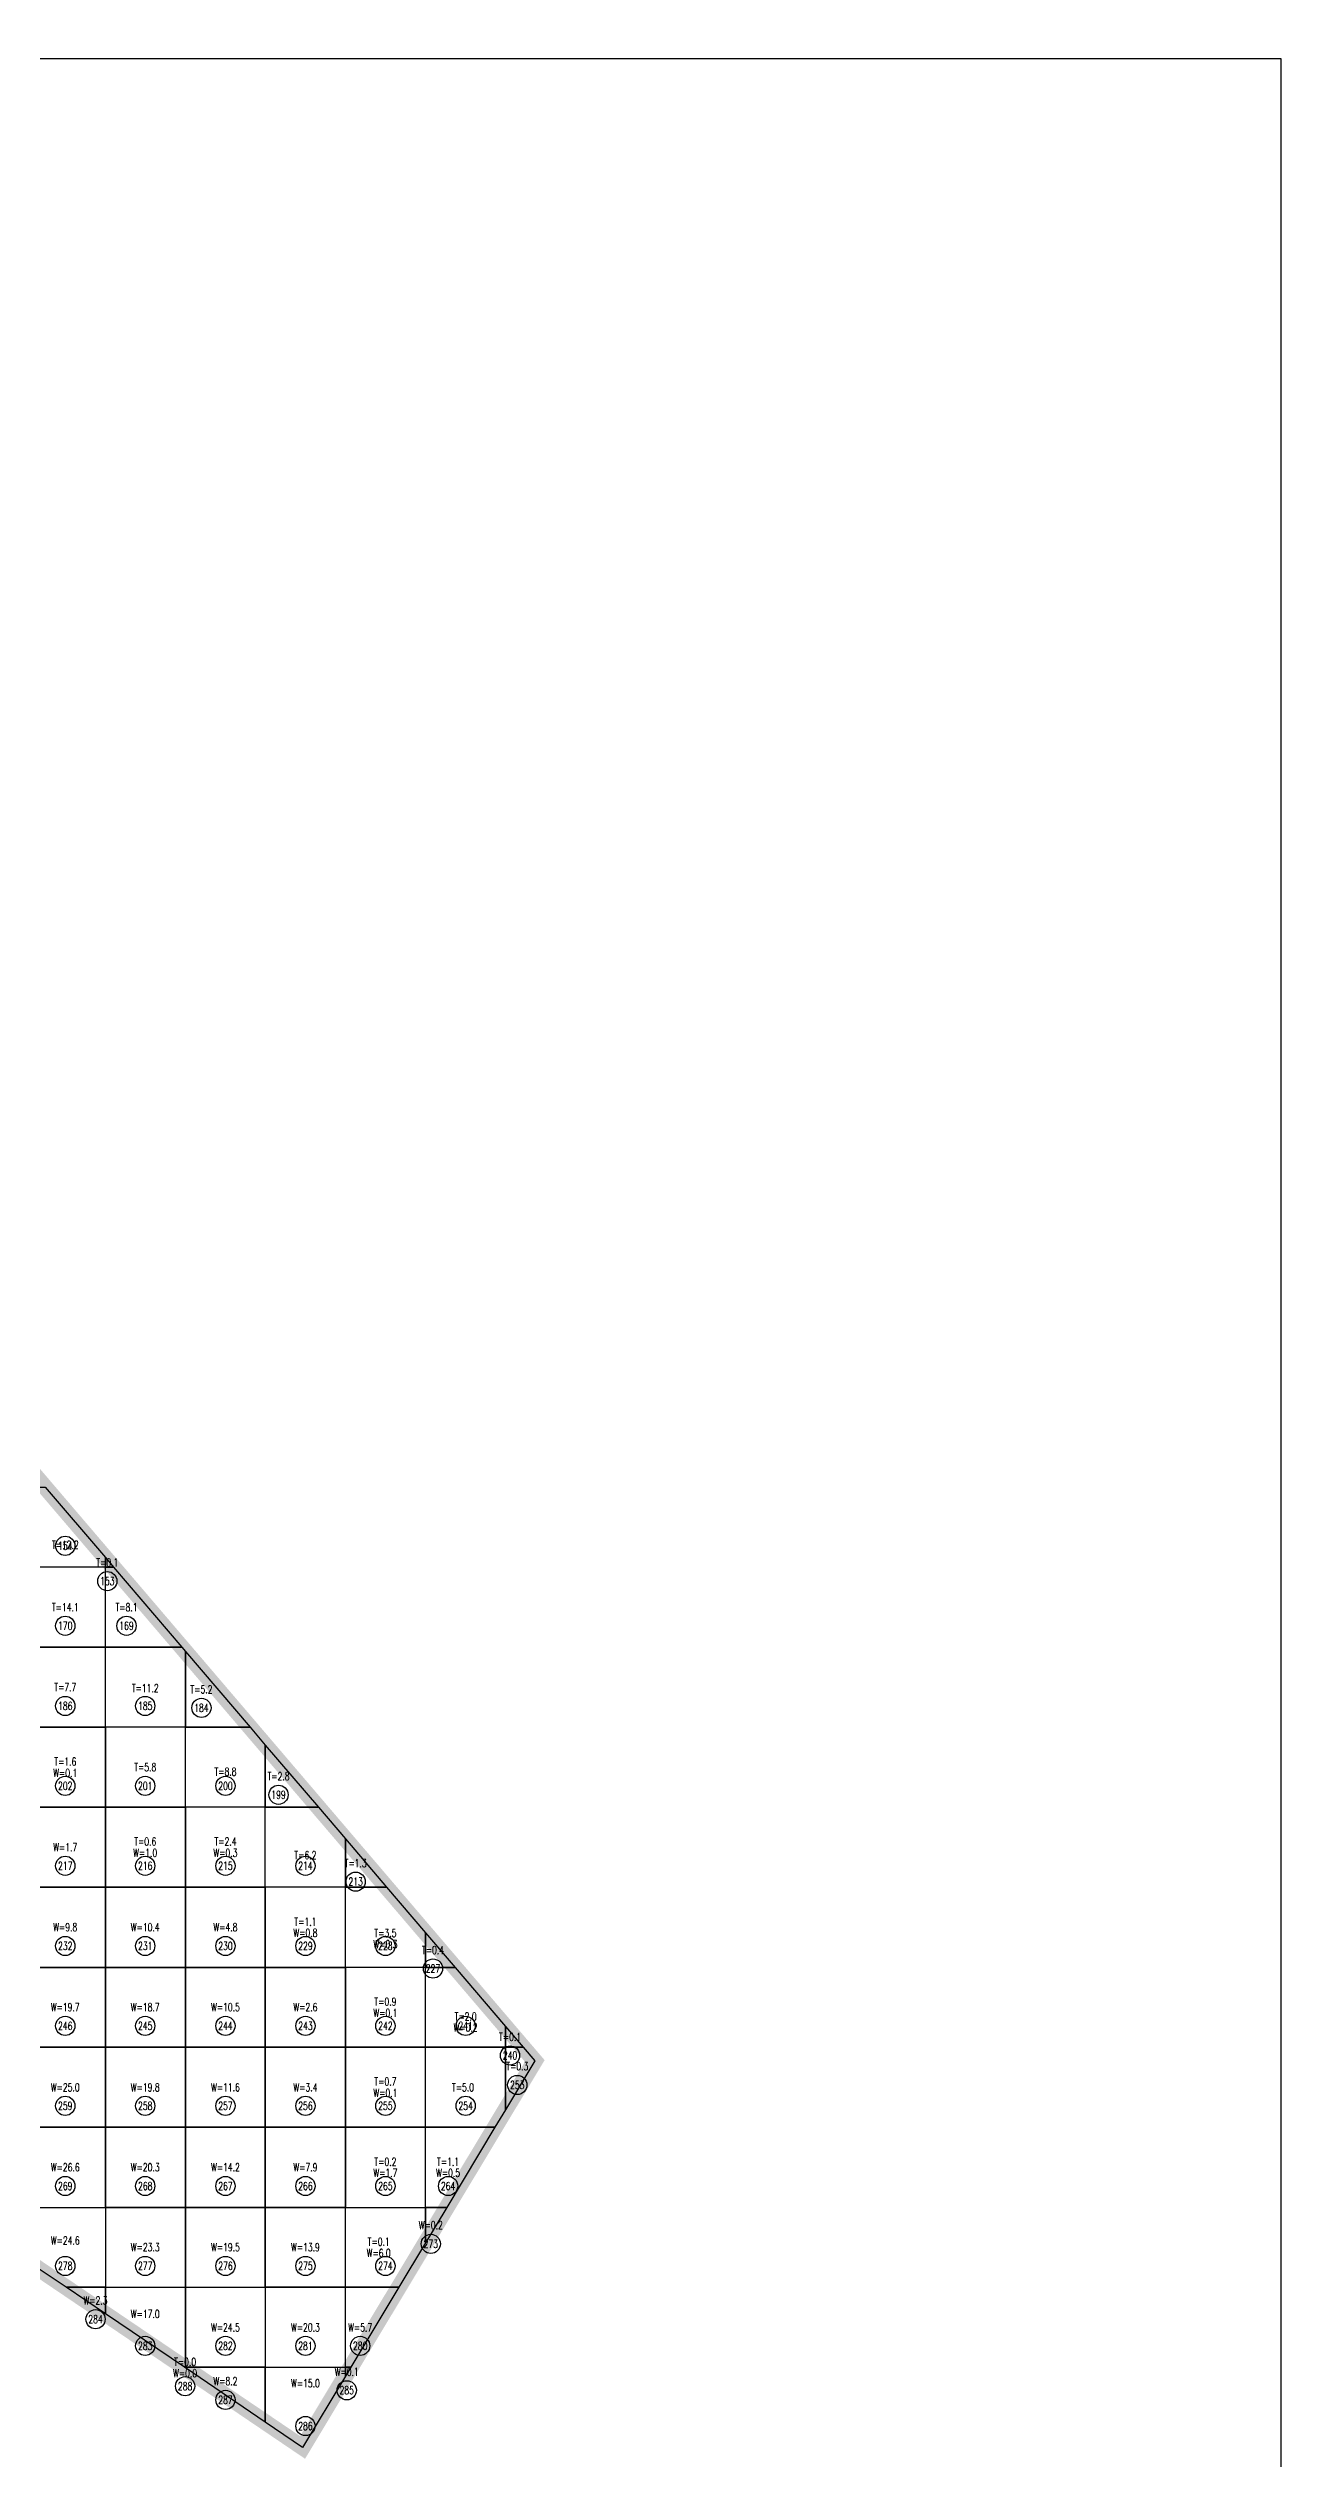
# Model space of a CAD drawing. Extents: x 4283 to 40403, y 1134 to 1764.
# Drawn here: x 7520.7 to 7572, y 1574.1 to 1674.5 of the extents above; entities that cross this region are included whole.
import ezdxf
from ezdxf.enums import TextEntityAlignment as Align

# ---------------------------------------------------------------- set-up
doc = ezdxf.new("R2010")
doc.units = 0
for name, color, linetype in [('tdz_7-1方格网', 2, 'Continuous'), ('tdz_7-1方格网计算', 7, 'Continuous'), ('tdz_土方计算图', 7, 'Continuous'), ('tdz_格田', 6, 'Continuous')]:
    doc.layers.add(name, color=color, linetype=linetype)
doc.styles.add('GLandNum', font='txt_____.ttf', dxfattribs={"width": 0.7, "height": 0.5})

msp = doc.modelspace()

# ---------------------------------------------------------------- linework, layer by layer
at = {"layer": 'tdz_7-1方格网', "linetype": 'Continuous'}
for points in [[(7523.05, 1611.64, 2282.05), (7523.05, 1611.24, 2282.08), (7519.71, 1611.24, 2282.34), (7519.71, 1614.57, 2282.1), (7520.54, 1614.57, 2282.04)], [(7519.71, 1611.24, 2282.34), (7519.71, 1607.91, 2282.56), (7523.05, 1607.91, 2282.32), (7523.05, 1611.24, 2282.08)], [(7523.39, 1611.24, 2282.06), (7523.05, 1611.24, 2282.08), (7523.05, 1611.64, 2282.05)], [(7523.05, 1611.24, 2282.08), (7523.39, 1611.24, 2282.06), (7526.23, 1607.91, 2282.07), (7523.05, 1607.91, 2282.32)], [(7519.71, 1607.91, 2282.56), (7519.71, 1604.57, 2282.85), (7523.05, 1604.57, 2282.56), (7523.05, 1607.91, 2282.32)], [(7526.38, 1607.73, 2282.07), (7526.38, 1604.57, 2282.3), (7523.05, 1604.57, 2282.56), (7523.05, 1607.91, 2282.32), (7526.23, 1607.91, 2282.07)], [(7529.08, 1604.57, 2282.09), (7526.38, 1604.57, 2282.3), (7526.38, 1607.73, 2282.07)], [(7519.71, 1604.57, 2282.85), (7519.71, 1601.24, 2283.02), (7523.05, 1601.24, 2282.77), (7523.05, 1604.57, 2282.56)], [(7523.05, 1604.57, 2282.56), (7523.05, 1601.24, 2282.77), (7526.38, 1601.24, 2282.54), (7526.38, 1604.57, 2282.3)], [(7529.71, 1603.83, 2282.09), (7529.71, 1601.24, 2282.27), (7526.38, 1601.24, 2282.54), (7526.38, 1604.57, 2282.3), (7529.08, 1604.57, 2282.09)], [(7531.92, 1601.24, 2282.1), (7529.71, 1601.24, 2282.27), (7529.71, 1603.83, 2282.09)], [(7519.71, 1601.24, 2283.02), (7519.71, 1597.91, 2283.18), (7523.05, 1597.91, 2282.94), (7523.05, 1601.24, 2282.77)], [(7523.05, 1601.24, 2282.77), (7523.05, 1597.91, 2282.94), (7526.38, 1597.91, 2282.86), (7526.38, 1601.24, 2282.54)], [(7526.38, 1601.24, 2282.54), (7526.38, 1597.91, 2282.86), (7529.71, 1597.91, 2282.52), (7529.71, 1601.24, 2282.27)], [(7533.05, 1599.92, 2282.11), (7533.05, 1597.91, 2282.25), (7529.71, 1597.91, 2282.52), (7529.71, 1601.24, 2282.27), (7531.92, 1601.24, 2282.1)], [(7534.76, 1597.91, 2282.12), (7533.05, 1597.91, 2282.25), (7533.05, 1599.92, 2282.11)], [(7519.71, 1597.91, 2283.18), (7519.71, 1594.57, 2283.46), (7523.05, 1594.57, 2283.48), (7523.05, 1597.91, 2282.94)], [(7523.05, 1597.91, 2282.94), (7523.05, 1594.57, 2283.48), (7526.38, 1594.57, 2283.21), (7526.38, 1597.91, 2282.86)], [(7526.38, 1597.91, 2282.86), (7526.38, 1594.57, 2283.21), (7529.71, 1594.57, 2282.78), (7529.71, 1597.91, 2282.52)], [(7529.71, 1597.91, 2282.52), (7529.71, 1594.57, 2282.78), (7533.05, 1594.57, 2282.53), (7533.05, 1597.91, 2282.25)], [(7536.38, 1596.01, 2282.13), (7536.38, 1594.57, 2282.23), (7533.05, 1594.57, 2282.53), (7533.05, 1597.91, 2282.25), (7534.76, 1597.91, 2282.12)], [(7537.61, 1594.57, 2282.13), (7536.38, 1594.57, 2282.23), (7536.38, 1596.01, 2282.13)], [(7519.71, 1594.57, 2283.46), (7519.71, 1591.24, 2283.78), (7523.05, 1591.24, 2283.69), (7523.05, 1594.57, 2283.48)], [(7523.05, 1594.57, 2283.48), (7523.05, 1591.24, 2283.69), (7526.38, 1591.24, 2283.29), (7526.38, 1594.57, 2283.21)], [(7526.38, 1594.57, 2283.21), (7526.38, 1591.24, 2283.29), (7529.71, 1591.24, 2282.89), (7529.71, 1594.57, 2282.78)], [(7529.71, 1594.57, 2282.78), (7529.71, 1591.24, 2282.89), (7533.05, 1591.24, 2282.56), (7533.05, 1594.57, 2282.53)], [(7533.05, 1594.57, 2282.53), (7533.05, 1591.24, 2282.56), (7536.38, 1591.24, 2282.38), (7536.38, 1594.57, 2282.23)], [(7539.71, 1592.11, 2282.14), (7539.71, 1591.24, 2282.21), (7536.38, 1591.24, 2282.38), (7536.38, 1594.57, 2282.23), (7537.61, 1594.57, 2282.13)], [(7540.45, 1591.24, 2282.15), (7539.71, 1591.24, 2282.21), (7539.71, 1592.11, 2282.14)], [(7519.71, 1591.24, 2283.78), (7519.71, 1587.91, 2284.07), (7523.05, 1587.91, 2283.73), (7523.05, 1591.24, 2283.69)], [(7523.05, 1591.24, 2283.69), (7523.05, 1587.91, 2283.73), (7526.38, 1587.91, 2283.37), (7526.38, 1591.24, 2283.29)], [(7526.38, 1591.24, 2283.29), (7526.38, 1587.91, 2283.37), (7529.71, 1587.91, 2283.03), (7529.71, 1591.24, 2282.89)], [(7529.71, 1591.24, 2282.89), (7529.71, 1587.91, 2283.03), (7533.05, 1587.91, 2282.69), (7533.05, 1591.24, 2282.56)], [(7533.05, 1591.24, 2282.56), (7533.05, 1587.91, 2282.69), (7536.38, 1587.91, 2282.4), (7536.38, 1591.24, 2282.38)], [(7539.27, 1587.91, 2282.17), (7536.38, 1587.91, 2282.4), (7536.38, 1591.24, 2282.38), (7539.71, 1591.24, 2282.21), (7539.71, 1588.64, 2282.15)], [(7539.71, 1591.24, 2282.21), (7540.45, 1591.24, 2282.15), (7540.93, 1590.67, 2282.15), (7539.71, 1588.64, 2282.15)], [(7519.71, 1587.91, 2284.07), (7519.71, 1584.57, 2284.12), (7523.05, 1584.57, 2283.81), (7523.05, 1587.91, 2283.73)], [(7523.05, 1587.91, 2283.73), (7523.05, 1584.57, 2283.81), (7526.38, 1584.57, 2283.53), (7526.38, 1587.91, 2283.37)], [(7526.38, 1587.91, 2283.37), (7526.38, 1584.57, 2283.53), (7529.71, 1584.57, 2283.24), (7529.71, 1587.91, 2283.03)], [(7529.71, 1587.91, 2283.03), (7529.71, 1584.57, 2283.24), (7533.05, 1584.57, 2282.91), (7533.05, 1587.91, 2282.69)], [(7533.05, 1587.91, 2282.69), (7533.05, 1584.57, 2282.91), (7536.38, 1584.57, 2282.6), (7536.38, 1587.91, 2282.4)], [(7536.38, 1587.91, 2282.4), (7539.27, 1587.91, 2282.17), (7537.27, 1584.57, 2282.59), (7536.38, 1584.57, 2282.6)], [(7519.71, 1582.39, 2284.22), (7519.71, 1584.57, 2284.12), (7523.05, 1584.57, 2283.81), (7523.05, 1581.24, 2283.95), (7521.42, 1581.24, 2284.12)], [(7523.05, 1584.57, 2283.81), (7523.05, 1581.24, 2283.95), (7526.38, 1581.24, 2283.77), (7526.38, 1584.57, 2283.53)], [(7526.38, 1584.57, 2283.53), (7526.38, 1581.24, 2283.77), (7529.71, 1581.24, 2283.5), (7529.71, 1584.57, 2283.24)], [(7529.71, 1584.57, 2283.24), (7529.71, 1581.24, 2283.5), (7533.05, 1581.24, 2283.16), (7533.05, 1584.57, 2282.91)], [(7535.27, 1581.24, 2283.01), (7533.05, 1581.24, 2283.16), (7533.05, 1584.57, 2282.91), (7536.38, 1584.57, 2282.6), (7536.38, 1583.09, 2282.77)], [(7536.38, 1584.57, 2282.6), (7537.27, 1584.57, 2282.59), (7536.38, 1583.09, 2282.77)], [(7521.42, 1581.24, 2284.12), (7523.05, 1581.24, 2283.95), (7523.05, 1580.14, 2284.03)], [(7523.05, 1580.14, 2284.03), (7523.05, 1581.24, 2283.95), (7526.38, 1581.24, 2283.77), (7526.38, 1577.91, 2283.85), (7526.34, 1577.91, 2283.85)], [(7526.38, 1577.91, 2283.85), (7526.38, 1581.24, 2283.77), (7529.71, 1581.24, 2283.5), (7529.71, 1577.91, 2283.75)], [(7529.71, 1581.24, 2283.5), (7529.71, 1577.91, 2283.75), (7533.05, 1577.91, 2283.38), (7533.05, 1581.24, 2283.16)], [(7533.05, 1581.24, 2283.16), (7535.27, 1581.24, 2283.01), (7533.27, 1577.91, 2283.38), (7533.05, 1577.91, 2283.38)], [(7526.34, 1577.91, 2283.85), (7526.38, 1577.91, 2283.85), (7526.38, 1577.88, 2283.85)], [(7526.38, 1577.88, 2283.85), (7526.38, 1577.91, 2283.85), (7529.71, 1577.91, 2283.75), (7529.71, 1575.62, 2283.67)], [(7529.71, 1575.62, 2283.67), (7529.71, 1577.91, 2283.75), (7533.05, 1577.91, 2283.38), (7533.05, 1577.54, 2283.4), (7531.26, 1574.57, 2283.58)], [(7533.05, 1577.91, 2283.38), (7533.27, 1577.91, 2283.38), (7533.05, 1577.54, 2283.4)]]:
    msp.add_polyline3d(points, close=True, dxfattribs=at)
at = {"layer": 'tdz_7-1方格网计算', "color": 7, "linetype": 'Continuous'}
for centre in [(7521.38, 1612.13), (7523.13, 1610.66), (7521.38, 1608.8), (7523.93, 1608.8), (7521.38, 1605.46), (7524.71, 1605.46), (7527.05, 1605.38), (7521.38, 1602.13), (7524.71, 1602.13), (7528.05, 1602.13), (7530.26, 1601.76), (7521.38, 1598.8), (7524.71, 1598.8), (7528.05, 1598.8), (7531.38, 1598.8), (7533.47, 1598.14), (7521.38, 1595.46), (7524.71, 1595.46), (7528.05, 1595.46), (7531.38, 1595.46), (7534.71, 1595.46), (7536.69, 1594.52), (7521.38, 1592.13), (7524.71, 1592.13), (7528.05, 1592.13), (7531.38, 1592.13), (7534.71, 1592.13), (7538.05, 1592.13), (7539.9, 1590.9), (7540.2, 1589.67), (7521.38, 1588.8), (7524.71, 1588.8), (7528.05, 1588.8), (7531.38, 1588.8), (7534.71, 1588.8), (7538.05, 1588.8), (7521.38, 1585.46), (7524.71, 1585.46), (7528.05, 1585.46), (7531.38, 1585.46), (7534.71, 1585.46), (7537.32, 1585.46), (7536.6, 1583.05), (7521.38, 1582.13), (7524.71, 1582.13), (7528.05, 1582.13), (7531.38, 1582.13), (7534.71, 1582.13), (7522.64, 1579.91), (7524.71, 1578.8), (7528.05, 1578.8), (7531.38, 1578.8), (7533.66, 1578.8), (7526.37, 1577.12), (7528.05, 1576.55), (7533.1, 1576.95), (7531.38, 1575.46)]:
    msp.add_circle(centre, 0.4, dxfattribs=at)
at = {"layer": 'tdz_土方计算图', "linetype": 'Continuous'}
for points in [[(7441.99, 1674.09), (7571.99, 1674.09)], [(7571.99, 1674.09), (7571.99, 1514.09)]]:
    msp.add_lwpolyline(points, dxfattribs=at)
at = {"layer": 'tdz_格田', "linetype": 'Continuous', "lineweight": 60, "const_width": 0.667}
msp.add_lwpolyline([(7531.26, 1574.57), (7473.26, 1613.85), (7473.05, 1642.84), (7493.45, 1673.61), (7496.88, 1650.25), (7515.46, 1620.53), (7540.93, 1590.67), (7531.26, 1574.57)], close=True, dxfattribs=at)

# ---------------------------------------------------------------- texts
at = {"layer": 'tdz_7-1方格网计算', "color": 2, "linetype": 'Continuous', "style": 'GLandNum', "width": 0.7}
for s, p in [('T=12.2', (7521.38, 1612.17)), ('T=0.1', (7523.13, 1611.44)), ('T=14.1', (7521.38, 1609.57)), ('T=8.1', (7523.93, 1609.57)), ('T=7.7', (7521.38, 1606.24)), ('T=11.2', (7524.71, 1606.2)), ('T=5.2', (7527.05, 1606.15)), ('T=1.6', (7521.38, 1603.14)), ('T=5.8', (7524.71, 1602.91)), ('T=8.8', (7528.05, 1602.72)), ('T=2.8', (7530.26, 1602.53)), ('T=0.6', (7524.71, 1599.81)), ('T=2.4', (7528.05, 1599.81)), ('T=6.2', (7531.38, 1599.24)), ('T=1.3', (7533.47, 1598.91)), ('T=1.1', (7531.38, 1596.47)), ('T=3.5', (7534.71, 1596)), ('T=0.4', (7536.69, 1595.29)), ('T=0.9', (7534.71, 1593.14)), ('T=2.0', (7538.05, 1592.52)), ('T=0.1', (7539.9, 1591.67)), ('T=0.7', (7534.71, 1589.81)), ('T=0.3', (7540.2, 1590.45)), ('T=5.0', (7537.94, 1589.57)), ('T=0.2', (7534.71, 1586.47)), ('T=1.1', (7537.32, 1586.47)), ('T=0.1', (7534.43, 1583.14)), ('T=0.0', (7526.37, 1578.13))]:
    msp.add_text(s, height=0.333, dxfattribs=at).set_placement(p, align=Align.MIDDLE_CENTER)
at = {"layer": 'tdz_7-1方格网计算', "color": 7, "linetype": 'Continuous', "style": 'GLandNum', "width": 0.7}
for s, p in [('154', (7521.38, 1612.13)), ('153', (7523.13, 1610.66)), ('170', (7521.38, 1608.8)), ('169', (7523.93, 1608.8)), ('186', (7521.38, 1605.46)), ('185', (7524.71, 1605.46)), ('184', (7527.05, 1605.38)), ('202', (7521.38, 1602.13)), ('201', (7524.71, 1602.13)), ('200', (7528.05, 1602.13)), ('199', (7530.26, 1601.76)), ('217', (7521.38, 1598.8)), ('216', (7524.71, 1598.8)), ('215', (7528.05, 1598.8)), ('214', (7531.38, 1598.8)), ('213', (7533.47, 1598.14)), ('232', (7521.38, 1595.46)), ('231', (7524.71, 1595.46)), ('230', (7528.05, 1595.46)), ('229', (7531.38, 1595.46)), ('228', (7534.71, 1595.46)), ('227', (7536.69, 1594.52)), ('246', (7521.38, 1592.13)), ('245', (7524.71, 1592.13)), ('244', (7528.05, 1592.13)), ('243', (7531.38, 1592.13)), ('242', (7534.71, 1592.13)), ('241', (7538.05, 1592.13)), ('240', (7539.9, 1590.9)), ('253', (7540.2, 1589.67)), ('259', (7521.38, 1588.8)), ('258', (7524.71, 1588.8)), ('257', (7528.05, 1588.8)), ('256', (7531.38, 1588.8)), ('255', (7534.71, 1588.8)), ('254', (7538.05, 1588.8)), ('269', (7521.38, 1585.46)), ('268', (7524.71, 1585.46)), ('267', (7528.05, 1585.46)), ('266', (7531.38, 1585.46)), ('265', (7534.71, 1585.46)), ('264', (7537.32, 1585.46)), ('273', (7536.6, 1583.05)), ('278', (7521.38, 1582.13)), ('277', (7524.71, 1582.13)), ('276', (7528.05, 1582.13)), ('275', (7531.38, 1582.13)), ('274', (7534.71, 1582.13)), ('284', (7522.64, 1579.91)), ('283', (7524.71, 1578.8)), ('282', (7528.05, 1578.8)), ('281', (7531.38, 1578.8)), ('280', (7533.66, 1578.8)), ('288', (7526.37, 1577.12)), ('287', (7528.05, 1576.55)), ('285', (7533.1, 1576.95)), ('286', (7531.38, 1575.46))]:
    msp.add_text(s, height=0.333, dxfattribs=at).set_placement(p, align=Align.MIDDLE_CENTER)
at = {"layer": 'tdz_7-1方格网计算', "color": 173, "linetype": 'Continuous', "style": 'GLandNum', "width": 0.7}
for s, p in [('W=0.1', (7521.38, 1602.67)), ('W=1.7', (7521.38, 1599.57)), ('W=1.0', (7524.71, 1599.34)), ('W=0.3', (7528.05, 1599.34)), ('W=9.8', (7521.38, 1596.24)), ('W=10.4', (7524.71, 1596.24)), ('W=4.8', (7528.05, 1596.24)), ('W=0.8', (7531.38, 1596.01)), ('W=0.3', (7534.71, 1595.53)), ('W=19.7', (7521.38, 1592.91)), ('W=18.7', (7524.71, 1592.91)), ('W=10.5', (7528.05, 1592.91)), ('W=2.6', (7531.38, 1592.91)), ('W=0.1', (7534.71, 1592.67)), ('W=0.2', (7538.05, 1592.06)), ('W=25.0', (7521.38, 1589.57)), ('W=19.8', (7524.71, 1589.57)), ('W=11.6', (7528.05, 1589.57)), ('W=3.4', (7531.38, 1589.57)), ('W=0.1', (7534.71, 1589.34)), ('W=26.6', (7521.38, 1586.24)), ('W=20.3', (7524.71, 1586.24)), ('W=14.2', (7528.05, 1586.24)), ('W=7.9', (7531.38, 1586.24)), ('W=1.7', (7534.71, 1586.01)), ('W=0.5', (7537.32, 1586.01)), ('W=0.2', (7536.6, 1583.83)), ('W=24.6', (7521.38, 1583.19)), ('W=23.3', (7524.71, 1582.91)), ('W=19.5', (7528.05, 1582.91)), ('W=13.9', (7531.38, 1582.91)), ('W=6.0', (7534.43, 1582.67)), ('W=2.3', (7522.64, 1580.69)), ('W=17.0', (7524.71, 1580.13)), ('W=24.5', (7528.05, 1579.57)), ('W=20.3', (7531.38, 1579.57)), ('W=5.7', (7533.66, 1579.57)), ('W=0.0', (7526.37, 1577.66)), ('W=0.1', (7533.1, 1577.72)), ('W=8.2', (7528.05, 1577.33)), ('W=15.0', (7531.38, 1577.24))]:
    msp.add_text(s, height=0.333, dxfattribs=at).set_placement(p, align=Align.MIDDLE_CENTER)

doc.saveas('drawing.dxf')
